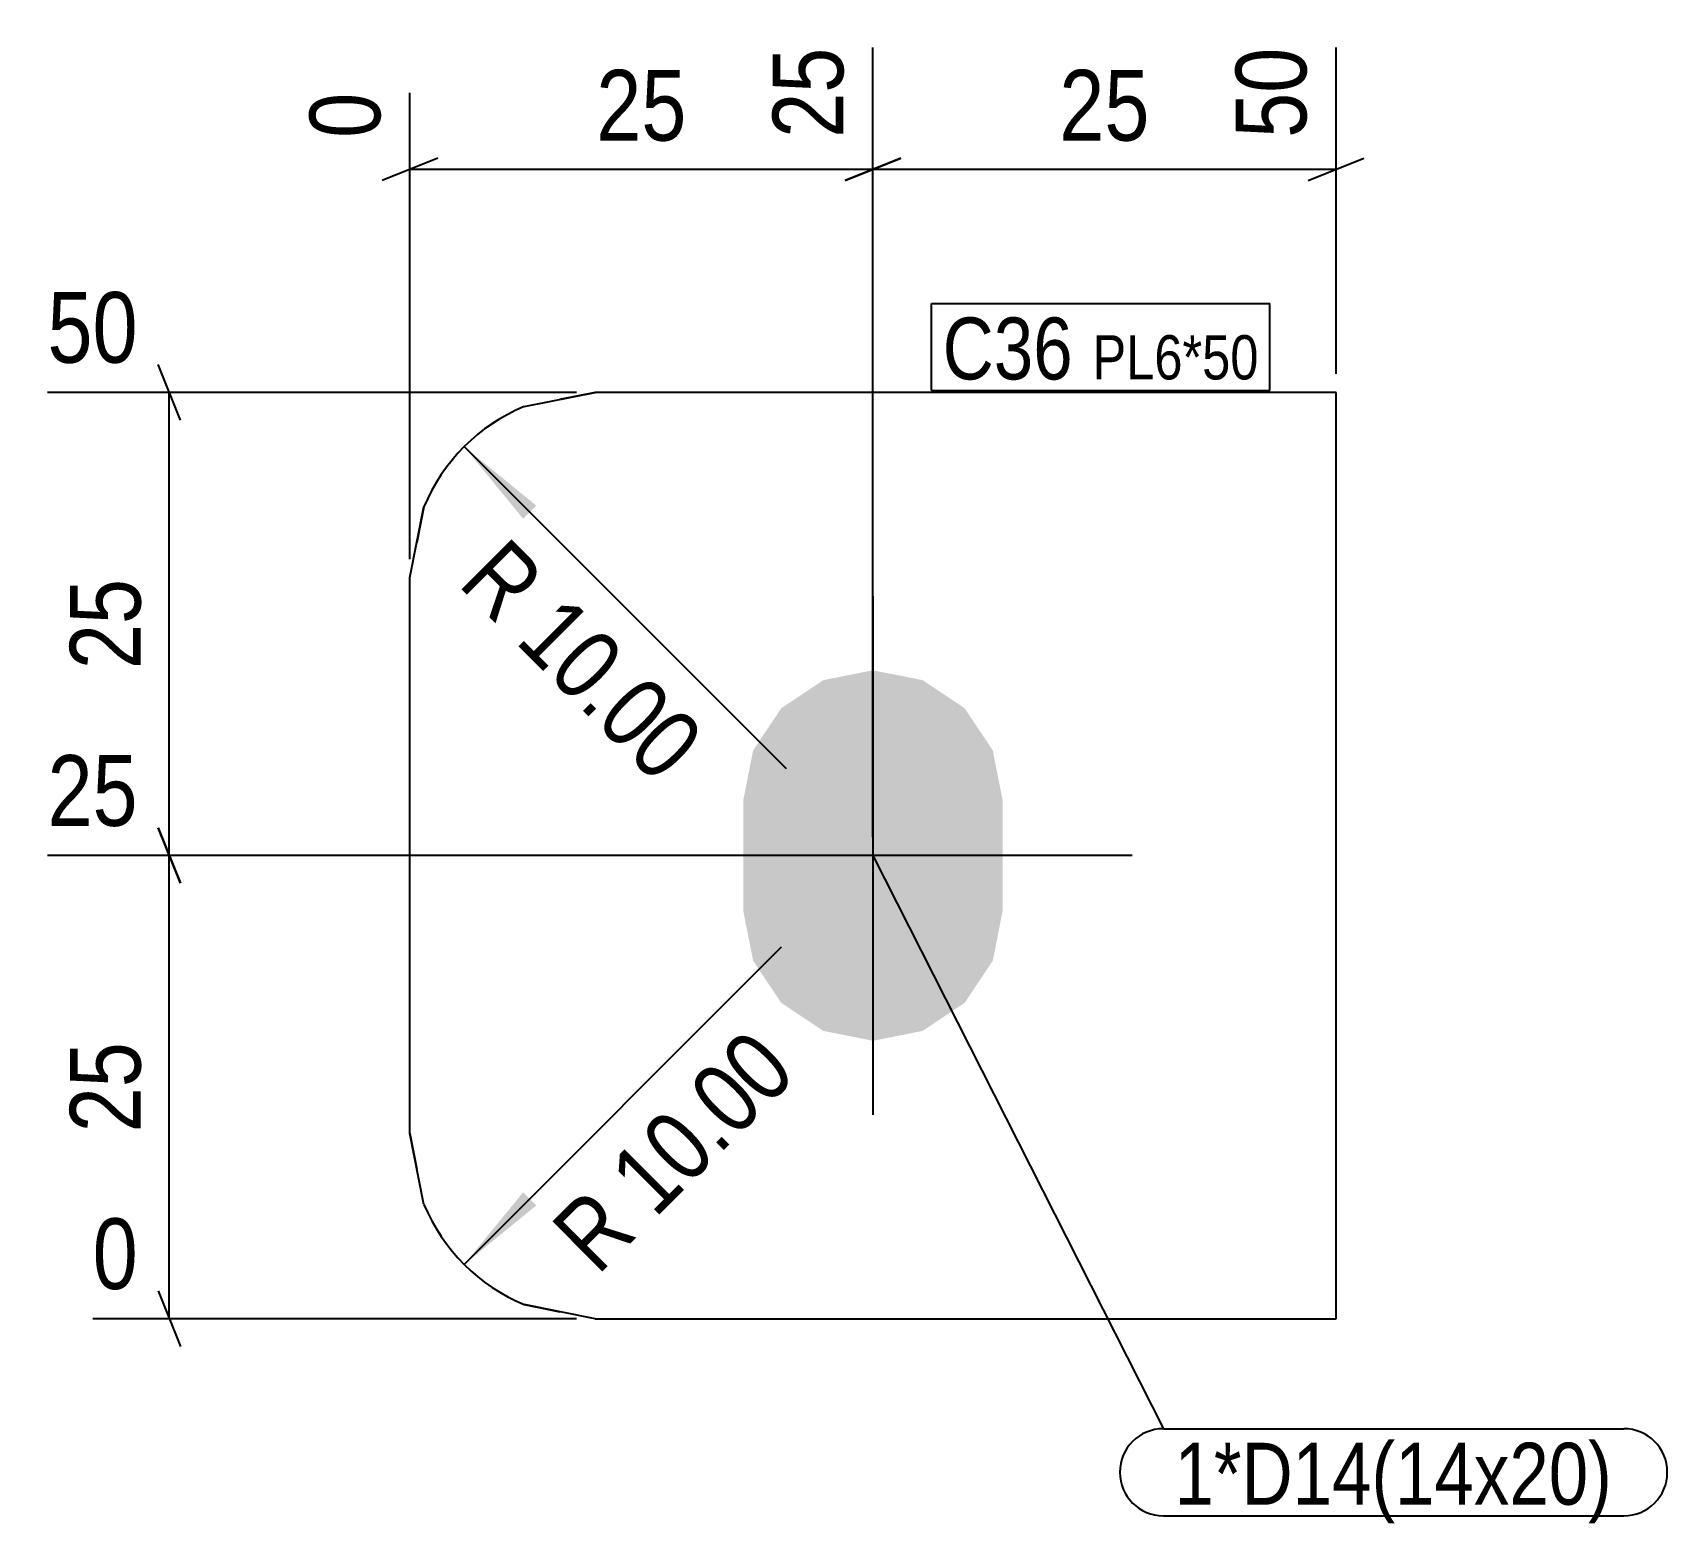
# Model space of a CAD drawing. Header units: millimetres. Extents: x 2.2 to 90.5, y 2.6 to 83.1.
import ezdxf

# ---------------------------------------------------------------- set-up
doc = ezdxf.new("R2010")
doc.units = ezdxf.units.MM
doc.linetypes.add('DXK_LINE_DOT2', pattern=[3.9198, 1.9599, -1.9599])
for name, color, linetype in [('MÅLSÆTNING', 7, 'Continuous'), ('STÅL', 7, 'Continuous'), ('TEKST', 7, 'Continuous')]:
    doc.layers.add(name, color=color, linetype=linetype)
doc.styles.add('Arial Narrow', font='ARIALN.TTF', dxfattribs={"height": 0.2})

msp = doc.modelspace()

# ---------------------------------------------------------------- hatches: boundary and pattern name
at = {"layer": 'MÅLSÆTNING', "linetype": 'Continuous'}
for points in [[(28.676, 56.82), (25.494, 60.709), (29.383, 57.527)], [(29.383, 19.749), (25.494, 16.567), (28.676, 20.456)]]:
    msp.add_hatch(color=7, dxfattribs=at).paths.add_polyline_path(points)
at = {"layer": 'STÅL', "linetype": 'Continuous'}
msp.add_hatch(color=3, dxfattribs=at).paths.add_polyline_path([(42.615, 46.588), (41.098, 44.317), (40.565, 41.638), (40.565, 35.638), (41.098, 32.959), (42.615, 30.688), (44.886, 29.171), (47.565, 28.638), (50.244, 29.171), (52.515, 30.688), (54.032, 32.959), (54.565, 35.638), (54.565, 41.638), (54.032, 44.317), (52.515, 46.588), (50.244, 48.105), (47.565, 48.638), (44.886, 48.105)])

# ---------------------------------------------------------------- linework, layer by layer
at = {"layer": 'MÅLSÆTNING', "color": 7, "linetype": 'Continuous'}
for p, q in [((47.565, 39.639), (47.565, 82.253)), ((47.565, 39.639), (47.565, 82.253)), ((72.565, 64.638), (72.565, 82.253)), ((22.565, 54.638), (22.565, 79.815)), ((24.065, 76.278), (21.065, 75.078)), ((49.065, 76.278), (46.065, 75.078)), ((46.065, 75.078), (49.065, 76.278)), ((71.065, 75.078), (74.065, 76.278)), ((22.565, 75.678), (47.565, 75.678)), ((47.565, 75.678), (72.565, 75.678)), ((10.175, 62.138), (8.975, 65.138)), ((31.565, 63.638), (3, 63.638)), ((9.575, 38.639), (9.575, 63.638)), ((25.494, 60.709), (42.876, 43.328)), ((8.975, 40.139), (10.175, 37.139)), ((10.175, 37.139), (8.975, 40.139)), ((46.565, 38.639), (3, 38.639)), ((46.565, 38.639), (3, 38.639)), ((9.575, 13.638), (9.575, 38.639)), ((25.494, 16.567), (42.636, 33.709)), ((8.975, 15.138), (10.175, 12.138)), ((31.565, 13.638), (5.438, 13.638))]:
    msp.add_line(p, q, dxfattribs=at)
for centre, start, end in [((32.565, 53.638), 112.50003, 157.50009), ((32.565, 23.638), 202.50009, 247.50003)]:
    msp.add_arc(centre, 10, start, end, dxfattribs=at)
at = {"layer": 'STÅL', "color": 2, "linetype": 'Continuous'}
for p, q in [((28.738, 62.877), (32.565, 63.638)), ((72.565, 63.638), (32.565, 63.638)), ((72.565, 13.638), (72.565, 63.638)), ((22.565, 53.638), (23.326, 57.465)), ((22.565, 23.638), (22.565, 53.638)), ((23.326, 19.811), (22.565, 23.638)), ((32.565, 13.638), (28.738, 14.399)), ((32.565, 13.638), (72.565, 13.638))]:
    msp.add_line(p, q, dxfattribs=at)
at = {"layer": 'STÅL', "color": 7, "linetype": 'DXK_LINE_DOT2'}
for p, q in [((32.565, 63.638), (28.738, 62.877)), ((23.326, 57.465), (22.565, 53.638)), ((22.565, 23.638), (23.326, 19.811)), ((28.738, 14.399), (32.565, 13.638))]:
    msp.add_line(p, q, dxfattribs=at)
at = {"layer": 'STÅL', "color": 3, "linetype": 'Continuous'}
for p, q in [((47.565, 52.638), (47.565, 24.638)), ((61.565, 38.638), (33.565, 38.638))]:
    msp.add_line(p, q, dxfattribs=at)
at = {"layer": 'STÅL', "color": 2, "linetype": 'Continuous'}
for centre, start, end in [((32.565, 53.638), 112.50003, 157.50009), ((32.565, 23.638), 202.50009, 247.50003)]:
    msp.add_arc(centre, 10, start, end, dxfattribs=at)
at = {"layer": 'STÅL', "color": 7, "linetype": 'DXK_LINE_DOT2'}
for centre, start, end in [((32.565, 53.638), 112.50003, 157.50009), ((32.565, 23.638), 202.50009, 247.50003)]:
    msp.add_arc(centre, 10, start, end, dxfattribs=at)
at = {"layer": 'TEKST', "color": 7, "linetype": 'Continuous'}
for p, q in [((50.729, 68.438), (68.997, 68.438)), ((50.729, 63.738), (50.729, 68.438)), ((68.997, 63.738), (68.997, 68.438)), ((50.729, 63.738), (68.997, 63.738)), ((47.565, 38.638), (63.246, 7.7)), ((63.246, 7.7), (88.101, 7.7)), ((63.246, 3), (88.101, 3))]:
    msp.add_line(p, q, dxfattribs=at)
for centre, start, end in [((63.246, 5.35), 90, 270), ((88.101, 5.35), 270, 90)]:
    msp.add_arc(centre, 2.35, start, end, dxfattribs=at)

# ---------------------------------------------------------------- wipeouts: each hides what was drawn before it
at = {"color": 0}
for points, layer in [([(38.303, 76.428), (38.303, 82.028), (31.828, 82.028), (31.828, 76.428)], 'MÅLSÆTNING'), ([(63.303, 76.428), (63.303, 82.028), (56.828, 82.028), (56.828, 76.428)], 'MÅLSÆTNING'), ([(8.825, 54.376), (3.225, 54.376), (3.225, 47.901), (8.825, 47.901)], 'MÅLSÆTNING'), ([(8.825, 29.376), (3.225, 29.376), (3.225, 22.901), (8.825, 22.901)], 'MÅLSÆTNING'), ([(58.363, 64.338), (58.363, 67.838), (51.329, 67.838), (51.329, 64.338)], 'TEKST'), ([(68.397, 64.338), (68.397, 66.838), (59.413, 66.838), (59.413, 64.338)], 'TEKST'), ([(87.501, 3.6), (87.501, 7.1), (63.846, 7.1), (63.846, 3.6)], 'TEKST')]:
    msp.add_wipeout(points, dxfattribs=at).dxf.layer = layer

# ---------------------------------------------------------------- next in the draw order: texts
at = {"layer": 'MÅLSÆTNING', "color": 3, "style": 'Arial Narrow'}
for p in [(32.628, 77.228), (57.628, 77.228)]:
    msp.add_text('25', height=3.8177, dxfattribs=at).set_placement(p)
for p in [(8.025, 48.701), (8.025, 23.701)]:
    msp.add_text('25', height=3.8177, rotation=90.00021, dxfattribs=at).set_placement(p)

# ---------------------------------------------------------------- next in the draw order: wipeouts: each hides what was drawn before it
at = {"color": 0, "linetype": 'Continuous'}
for points in [[(46.765, 83.053), (41.165, 83.053), (41.165, 76.578), (46.765, 76.578)], [(71.765, 83.053), (66.165, 83.053), (66.165, 76.578), (71.765, 76.578)], [(21.765, 80.615), (16.165, 80.615), (16.165, 76.578), (21.765, 76.578)], [(8.675, 64.438), (8.675, 70.038), (2.2, 70.038), (2.2, 64.438)], [(8.675, 39.439), (8.675, 45.039), (2.2, 45.039), (2.2, 39.439)], [(8.675, 14.438), (8.675, 20.038), (4.638, 20.038), (4.638, 14.438)]]:
    msp.add_wipeout(points, dxfattribs=at).dxf.layer = 'MÅLSÆTNING'
at = {"color": 0}
for points, layer in [([(35.954, 41.268), (39.914, 45.228), (27.928, 57.215), (23.968, 53.255)], 'MÅLSÆTNING'), ([(44.695, 26.788), (40.735, 30.748), (28.748, 18.761), (32.708, 14.801)], 'MÅLSÆTNING'), ([(58.363, 64.338), (58.363, 67.838), (51.329, 67.838), (51.329, 64.338)], 'TEKST'), ([(68.397, 64.338), (68.397, 66.838), (59.413, 66.838), (59.413, 64.338)], 'TEKST'), ([(87.501, 3.6), (87.501, 7.1), (63.846, 7.1), (63.846, 3.6)], 'TEKST')]:
    msp.add_wipeout(points, dxfattribs=at).dxf.layer = layer

# ---------------------------------------------------------------- next in the draw order: texts
at = {"layer": 'MÅLSÆTNING', "color": 3, "linetype": 'Continuous', "style": 'Arial Narrow'}
for s, height, p in [('25', 3.8177, (45.965, 77.378)), ('50', 3.8177, (70.965, 77.378)), ('0', 3.818, (20.965, 77.378))]:
    msp.add_text(s, height=height, rotation=90.00021, dxfattribs=at).set_placement(p)
for s, height, p in [('50', 3.8177, (3, 65.238)), ('25', 3.8177, (3, 40.239)), ('0', 3.818, (5.438, 15.238))]:
    msp.add_text(s, height=height, dxfattribs=at).set_placement(p)
at = {"layer": 'MÅLSÆTNING', "color": 3, "style": 'Arial Narrow'}
for rotation, p in [(-45.00011, (25.099, 53.255)), (45.00011, (32.708, 15.933))]:
    msp.add_text('R 10.00', height=3.8177, rotation=rotation, dxfattribs=at).set_placement(p)
at = {"layer": 'TEKST', "color": 3, "style": 'Arial Narrow'}
for s, height, p in [('C36', 3.3405, (51.329, 64.338)), ('PL6*50', 2.3861, (59.413, 64.338)), ('1*D14(14x20)', 3.34049, (63.846, 3.6))]:
    msp.add_text(s, height=height, dxfattribs=at).set_placement(p)

doc.saveas('drawing.dxf')
